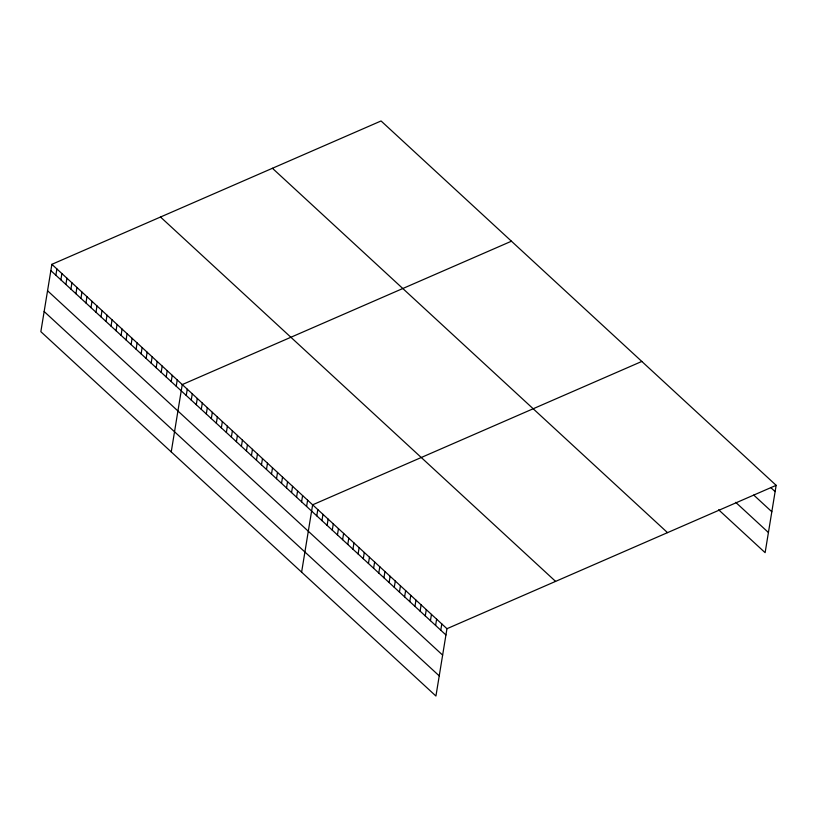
<?xml version="1.0" encoding="UTF-8"?>
<svg xmlns="http://www.w3.org/2000/svg" width="817" height="817" viewBox="0 0 817 817"><rect width="100%" height="100%" fill="white"/><g stroke="black" fill="none" stroke-linecap="round" stroke-linejoin="round"><path stroke-width="1.23" d="M51.88 264.33L40.85 331.671L435.931 696.033L446.96 628.702L51.88 264.33L381.069 120.967L776.15 485.329L765.12 552.67L718.623 509.788M55.862 275.227L56.894 268.956M60.877 279.853L61.908 273.583M65.891 284.479L66.923 278.209M70.905 289.095L71.937 282.835M75.92 293.722L76.951 287.461M80.934 298.348L81.966 292.077M85.948 302.974L86.98 296.704M90.963 307.601L91.994 301.33M95.977 312.227L97.009 305.956M100.991 316.843L102.023 310.583M106.016 321.469L107.037 315.209M111.03 326.095L112.052 319.825M116.045 330.722L117.066 324.451M121.059 335.348L122.08 329.077M126.073 339.974L127.095 333.704M131.088 344.59L132.109 338.33M136.102 349.216L137.123 342.956M141.116 353.843L142.138 347.572M146.131 358.469L147.152 352.198M151.145 363.095L152.166 356.825M156.159 367.721L157.181 361.451M161.174 372.338L162.195 366.077M166.188 376.964L167.209 370.704M171.202 381.59L172.224 375.33M176.217 386.216L177.238 379.946M171.233 451.913L182.252 384.572L511.442 241.209M186.245 395.469L187.267 389.198M191.26 400.085L192.281 393.825M196.274 404.711L197.295 398.451M201.288 409.337L202.31 403.077M206.303 413.964L207.324 407.693M211.317 418.59L212.338 412.319M216.331 423.216L217.353 416.946M221.346 427.832L222.367 421.572M226.36 432.459L227.381 426.198M231.374 437.085L232.396 430.825M236.389 441.711L237.42 435.441M241.403 446.337L242.435 440.067M246.417 450.964L247.449 444.693M251.432 455.58L252.463 449.319M256.446 460.206L257.478 453.946M261.46 464.832L262.492 458.572M266.475 469.458L267.506 463.188M271.489 474.085L272.521 467.814M276.503 478.711L277.535 472.44M281.518 483.337L282.549 477.067M286.532 487.953L287.564 481.693M291.546 492.58L292.578 486.319M296.561 497.206L297.592 490.935M301.575 501.832L302.607 495.562M306.589 506.458L307.621 500.188M301.606 572.155L312.635 504.814L641.825 361.441M316.771 515.844L317.803 509.583M321.939 520.613L322.97 514.342M327.106 525.372L328.138 519.112M332.274 530.141L333.295 523.871M337.441 534.9L338.463 528.64M342.609 539.669L343.63 533.399M347.776 544.428L348.798 538.168M352.944 549.198L353.965 542.927M358.101 553.967L359.133 547.696M363.269 558.726L364.3 552.466M368.436 563.495L369.468 557.225M373.604 568.254L374.635 561.994M378.771 573.023L379.803 566.753M383.939 577.782L384.96 571.522M389.106 582.552L390.128 576.281M394.274 587.311L395.295 581.05M399.442 592.08L400.463 585.809M404.609 596.849L405.63 590.579M409.766 601.608L410.798 595.348M414.934 606.377L415.965 600.107M420.101 611.136L421.133 604.876M425.269 615.906L426.3 609.635M430.436 620.665L431.468 614.404M435.604 625.434L436.625 619.163M440.772 630.203L441.793 623.933M446.96 628.702L776.15 485.329M770.819 487.626L775.129 491.589M753.744 495.071L771.82 511.748M735.698 502.332L768.419 532.51M272.429 168.282L667.52 532.643M160.51 217.026L555.591 581.387M50.848 270.601L445.939 634.962M47.549 290.75L442.64 655.122M44.149 311.522L439.24 675.884"/></g></svg>
